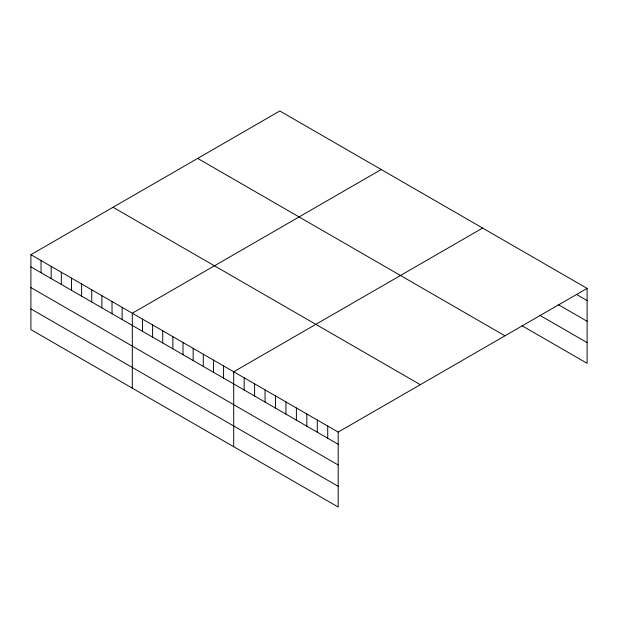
<?xml version="1.0" encoding="UTF-8"?>
<svg xmlns="http://www.w3.org/2000/svg" width="618" height="618" viewBox="0 0 618 618"><rect width="100%" height="100%" fill="white"/><g stroke="black" fill="none" stroke-linecap="round" stroke-linejoin="round"><path stroke-width="0.93" d="M30.9 254.686L338.185 432.098L338.185 507.023L30.9 329.618L30.9 254.686L279.815 110.977L587.1 288.382L587.1 363.314L522.001 325.732M381.221 169.517L132.306 313.233L132.306 388.158M482.627 228.065L233.704 371.773L233.704 446.706M338.185 432.098L587.1 288.382M576.656 294.539L587.1 300.564M558.17 304.566L587.1 321.275M539.684 315.234L587.1 342.604M197.675 158.401L504.96 335.806M113.04 207.262L420.325 384.674M30.9 266.868L338.185 444.28M30.9 287.579L338.185 464.983M30.9 308.907L338.185 486.32M327.733 426.065L327.733 438.247M317.289 420.031L317.289 432.214M306.837 413.998L306.837 426.181M296.393 407.965L296.393 420.147M285.941 401.939L285.941 414.122M275.497 395.906L275.497 408.089M265.052 389.873L265.052 402.055M254.601 383.84L254.601 396.022M244.156 377.807L244.156 389.989M223.569 365.926L223.569 378.108M213.426 360.07L213.426 372.252M203.283 354.214L203.283 366.397M193.148 348.359L193.148 360.541M183.005 342.503L183.005 354.686M172.862 336.648L172.862 348.83M162.727 330.792L162.727 342.975M152.584 324.944L152.584 337.127M142.441 319.089L142.441 331.271M122.163 307.378L122.163 319.56M112.02 301.522L112.02 313.705M101.885 295.667L101.885 307.849M91.742 289.811L91.742 301.993M81.599 283.963L81.599 296.146M71.464 278.108L71.464 290.29M61.321 272.252L61.321 284.434M51.178 266.397L51.178 278.579M41.043 260.541L41.043 272.723"/></g></svg>
